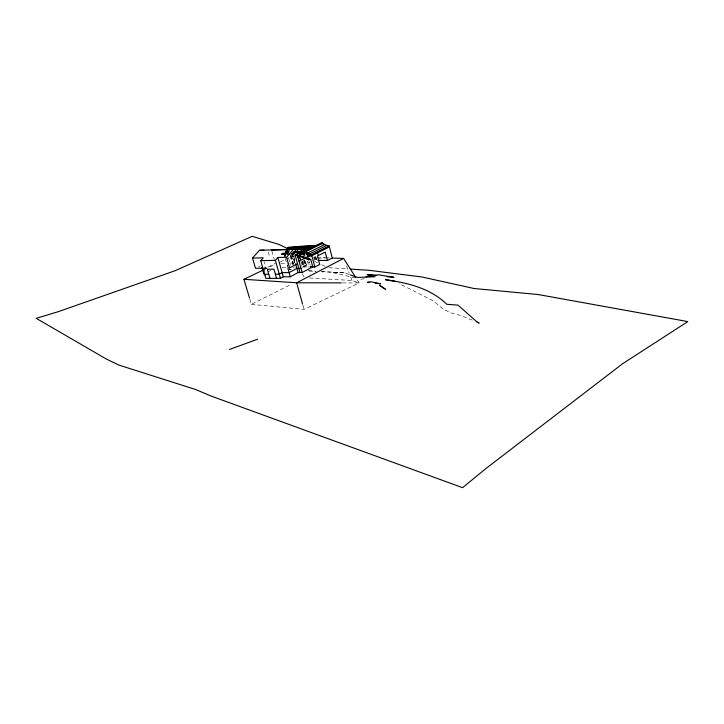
<?xml version="1.0" encoding="UTF-8"?>
<svg xmlns="http://www.w3.org/2000/svg" width="724" height="724" viewBox="0 0 724 724"><rect width="100%" height="100%" fill="white"/><g stroke="black" fill="none" stroke-linecap="round" stroke-linejoin="round"><path stroke-width="0.54" stroke-dasharray="3.62 2.71" d="M285.772 252.875L287.147 250.866L286.36 252.269M286.061 252.414L282.469 254.558L283.654 253.907M304.388 254.776L304.107 255.545L305.112 254.043M305.166 251.925L304.533 251.237L303.329 253.3L299.935 254.622M304.533 251.237L304.578 252.893L302.089 255.083L305.003 253.626M305.148 251.681L303.763 254.133L300.596 255.409M286.858 250.766L285.319 253.11L289.184 251.138L288.966 250.332M288.414 251.871L287.129 252.92L283.971 252.966L287.392 249.717M287.319 249.988C284.496 253.88 276.505 257.165 285.727 250.803L288.894 250.757L284.623 254.178L290.007 254.006M302.026 253.681L304.026 252.332L302.026 253.681L305.401 252.486M292.514 252.739L304.37 252.323C301.564 254.776 300.804 253.21 304.207 251.726L293.428 252.106M287.129 252.92L284.93 254.377L281.772 254.423M282.242 254.287L284.251 252.966M302.406 253.952L303.428 253.291M304.297 265.979L303.202 266.332L304.297 265.979L302.894 260.875M303.872 260.142L305.275 265.237L306.37 264.875L304.967 259.789M316.442 259.31L315.809 259.644L316.895 259.292L315.619 256.278M305.275 265.237L306.37 264.875M301.456 265.337L302.098 264.993L301.256 261.943M304.333 250.712L299.573 253.174L299.827 254.088L304.587 251.617M299.827 254.088L305.039 251.608M297.455 253.255L302.216 250.803M297.908 253.246L302.668 250.785M299.573 253.174L304.786 250.694M267.717 271.934L270.649 270.423M292.632 252.984L297.392 250.54M291.175 253.943L297.845 250.522M300.062 250.884L295.302 253.337L300.514 250.866M292.831 252.07L295.691 250.604M262.631 269.898L275.382 263.373M284.948 257.672L283.853 253.762L289.573 250.839M283.853 253.762L290.007 250.821M288.867 252.224L284.107 254.658L288.351 252.694M301.79 261.228L303.419 266.785L308.297 264.296L310.37 264.332M317.908 259.382L320.777 257.916L325.99 257.97M286.994 250.866L287.672 250.594M258.414 266.839L260.35 265.862M249.816 299.13L251.355 304.342L291.501 284.206M300.804 254.151L304.795 252.205M300.958 254.513L305.275 252.332M301.284 255.029L305.32 253.047M264.115 269.618L275.201 264.296M280.242 261.88L291.329 256.558L294.659 256.676M251.355 304.342L304.08 309.392L359.176 282.921L356.787 279.156M305.247 252.477L304.433 252.839M364.371 278.686L361.131 279.274L359.004 278.776M302.361 252.993L301.908 253.011L302.469 255.047M300.478 253.753L300.931 253.735M294.442 251.147L306.288 250.721M289.12 252.26L283.808 252.377M284.505 253.997L290.016 253.744M290.967 253.78L296.478 253.518L295.564 250.251M297.428 253.563L301.863 253.337M290.134 253.925L281.591 254.142M291.211 253.889L296.596 253.708M297.673 253.672L301.989 253.527M291.084 253.97L296.469 253.789M297.555 253.753L302.361 253.672M290.324 254.205L281.464 254.224M291.401 254.169L296.786 253.988M297.863 253.952L302.17 253.807M280.876 263.274L288.568 263.138M289.663 263.12L294.062 263.038M301.754 262.903L309.447 262.767M285.889 251.391L289.057 251.346M281.337 254.043L284.632 253.925M282.016 267.31L286.405 267.256M293.003 267.156L295.202 267.129M301.79 267.038L309.483 266.93M264.061 268.206L266.206 268.17L264.414 261.961M281.971 254.287L285.129 254.251M342.434 282.885L359.176 282.921L352 280.487L308.967 277.916M349.239 274.514L344.09 272.686L321.311 271.781M303.808 256.106L306.261 256.133M344.09 272.686L332.397 272.55L357.937 278.523M303.419 266.785L309.655 266.903M313.573 257.355L315.8 257.436M316.913 257.482L324.696 257.762M325.809 257.798L329.149 257.925M308.198 270.704L316.035 271.183M321.637 271.518L339.538 272.604M328.968 267.717L347.954 268.939M309.121 270.939L315.773 271.391M472.283 320.126L461.704 315.827L450.79 312.804L443.043 309.103L433.359 300.885L398.824 283.446M294.243 251.69L299.338 254.106M314.614 261.355L317.664 262.812M321.737 264.74L324.795 266.197M264.251 267.047L266.206 268.17M282.098 254.287L282.622 254.558M291.329 256.558L294.777 262.061M302.252 273.989L303.98 276.74M346.407 265.789L349.203 273.138M350.796 277.337L352 280.487M268.305 252.106L269.201 255.246M271.907 251.147L274.224 259.301M285.229 258.676L287.935 266.722L287.365 264.703M290.342 256.477L292.596 264.568M302.885 305.13L304.08 309.392M288.686 258.26L290.65 265.292M285.763 256.314L284.758 254.323L285.319 256.332M284.297 253.744L285.392 257.663M294.921 260.097L292.514 253.047L295.039 262.133M292.306 253.364L294.831 262.45M291.863 253.382L294.387 262.468M291.157 255.11L293.691 264.215M290.713 255.129L293.247 264.224M290.505 255.445L293.039 264.55M302.442 260.893L303.845 265.989M300.026 253.165L300.279 254.07M302.243 261.219L303.655 266.323M298.777 251.083L299.682 254.341M298.342 251.101L299.836 256.531M300.134 257.617L300.741 259.798M300.134 257.889L300.976 260.93M297.845 250.323L299.039 254.676M299.347 255.762L300.243 259.029M297.401 250.341L298.605 254.694M298.903 255.78L300.614 262.287M296.505 251.011L297.112 253.192M296.062 251.029L296.668 253.201M295.121 250.269L296.026 253.536M308.587 259.617L310.578 266.912M307.428 261.156L308.297 264.296M304.379 250.585L305.474 254.595M303.935 250.604L305.582 256.613M303.745 250.92L305.112 255.934M303.293 250.938L304.668 255.943M303.854 255.708L302.56 252.667L303.121 254.703M302.134 250.604L303.51 255.626M304.514 259.798L305.917 264.894M301.682 250.622L303.066 255.635M304.324 260.124L305.727 265.219M300.94 248.929L302.596 254.948M300.496 248.947L302.152 254.966M314.107 257.301L314.659 259.319M313.926 258.323L314.478 260.35M315.438 256.595L316.261 259.626M314.868 256.196L315.999 260.359M304.885 260.64L303.808 260.984L304.885 260.64M291.41 269.69L289.175 269.554L291.392 269.708"/><path stroke-width="1.09" d="M296.17 247.219L296.216 246.495L294.424 247.128M299.6 246.558L296.08 246.549M311.628 256.16C312.668 255.21 308.623 256.477 307.094 256.133M321.845 243.173L322.071 242.504L324.578 244.54L329.32 246.251L311.682 255.065L314.849 267.011L319.727 264.486L317.438 256.006L325.194 252.07L327.447 260.504L332.244 258.034L329.32 246.251M321.619 243.952L321.909 243.237M309.166 248.757L309.094 249.328L309.392 248.794M306.125 250.124L308.433 246.712L311.8 247.21L315.655 246.088M306.107 250.73L308.406 247.318L311.963 247.798M288.197 248.042L288.034 247.454L308.433 246.712L288.034 247.454L287.102 249.128L290.27 249.074L291.193 247.391L308.433 246.712L306.288 250.721M308.895 249.653L308.297 249.219M308.524 249.083L307.456 249.925L308.207 249.246M299.971 272.559L295.148 255.147L297.338 255.092L310.768 259.572L312.759 266.885L302.161 272.532L298.107 272.568L290.297 276.776L283.31 276.812L280.45 278.333L265.844 278.387L260.74 260.676L275.355 260.368L277.844 257.473L286.586 257.273L293.51 249.228L305.709 249.083L308.587 259.617L303.447 257.898M260.74 260.676L263.228 257.816L252.531 258.061L255.509 268.314L262.993 268.215M252.531 258.061L259.427 250.269L293.51 249.228M290.297 276.776L287.799 267.889L289.555 267.862L297.519 263.699M299.012 261.156L305.447 257.807M355.584 277.274L343.601 258.441L296.65 282.776L243.961 279.301L249.508 298.08M308.451 249.219L308.062 249.246M307.609 249.925L306.65 250.938M297.98 257.445L300.487 256.151M309.021 248.848L309.483 248.594M305.799 252.386L311.637 254.703L329.284 245.888M311.537 255.563L329.248 246.766L311.736 255.599L307.582 255.572M307.057 253.319L324.578 244.54M309.22 254.16L326.741 245.364M306.143 251.436L322.705 243.173M305.51 250.748L322.071 242.504L322.325 243.463M306.261 250.947L318.922 244.631M243.961 279.301L263.111 270.106M316.488 245.798L299.474 246.368L296.985 247.246L313.999 246.685M229.418 349.484L257.599 339.23M307.447 254.586L308.949 256.079L306.831 254.115L307.646 254.522M308.134 255.581L308.596 255.509M309.944 254.966L311.682 255.491M373.285 275.708L366.091 276.659L378.362 274.803L393.928 277.301L387.213 276.622M309.048 249.653L308.234 247.327L308.877 249.662M308.406 247.318L309.926 247.762M311.293 248.468L311.89 248.658M293.093 247.852L288.034 247.454L292.939 247.717L291.428 247.282L291.591 247.861M312.913 246.287L313.365 246.26M290.27 249.074L307.51 248.423M375.15 276.749L357.493 277.437L350.271 274.876M300.668 246.522L315.546 246.024M302.659 246.513L316.478 246.042M313.293 246.522L316.478 246.413M307.827 247.237L309.953 247.165M271.618 250.124L288.107 249.626M294.704 249.418L305.709 249.083M297.338 255.092L295.148 255.147L310.768 259.572L297.338 255.092L302.161 272.532M310.578 266.912L312.759 266.885M301.003 268.351L296.949 268.396L289.12 272.586L282.134 272.649L279.265 274.161L275.337 274.188M259.427 250.269L263.862 250.214M264.658 274.269L268.758 274.233M311.42 248.287L309.646 248.513M306.578 254.052L307.03 254.052M341.312 282.885L296.65 282.776L302.587 304.062M318.08 260.387L327.447 260.504M310.687 266.93L314.849 267.011M309.754 247.771L311.773 247.807M289.555 247.898L291.401 247.934M332.479 258.043L343.601 258.441M350.181 269.084L369.168 270.305L421.974 276.993L474.066 288.514L538.167 294.532L687.8 321.583L622.54 363.783L486.012 468.473L462.582 487.677L210.956 395.992L195.887 389.603L118.953 365.086L106.591 359.195L36.2 318.325L58.083 311.736L175.217 270.676L252.178 236.323L278.975 244.441L288.134 248.794M376.037 275.5L367.095 274.595L375.34 275.437M369.729 282.514L367.557 282.251L370.996 281.763L380.598 283.817L375.159 283.165M395.195 281.41L385.358 279.654C407.44 282.822 430.309 288.098 446.762 304.288L457.993 305.112L476.998 321.954L479.152 323.085L477.134 322.198M311.736 255.599L306.062 253.364M262.631 269.898L264.26 270.857M265.437 274.93L263.798 273.953L261.844 267.183M306.704 253.147L307.899 254.097L306.505 253.21M323.076 243.879L322.307 243.237L322.931 243.952M269.952 278.369L267.328 269.238L273.907 269.156L276.523 278.351M277.844 257.473L283.31 276.812M275.355 260.368L280.45 278.333M286.586 257.273L289.555 267.862M295.645 263.735L298.107 272.568M317.601 252.64L318.379 255.536M385.467 289.247L379.584 285.346L385.467 289.247"/></g></svg>
